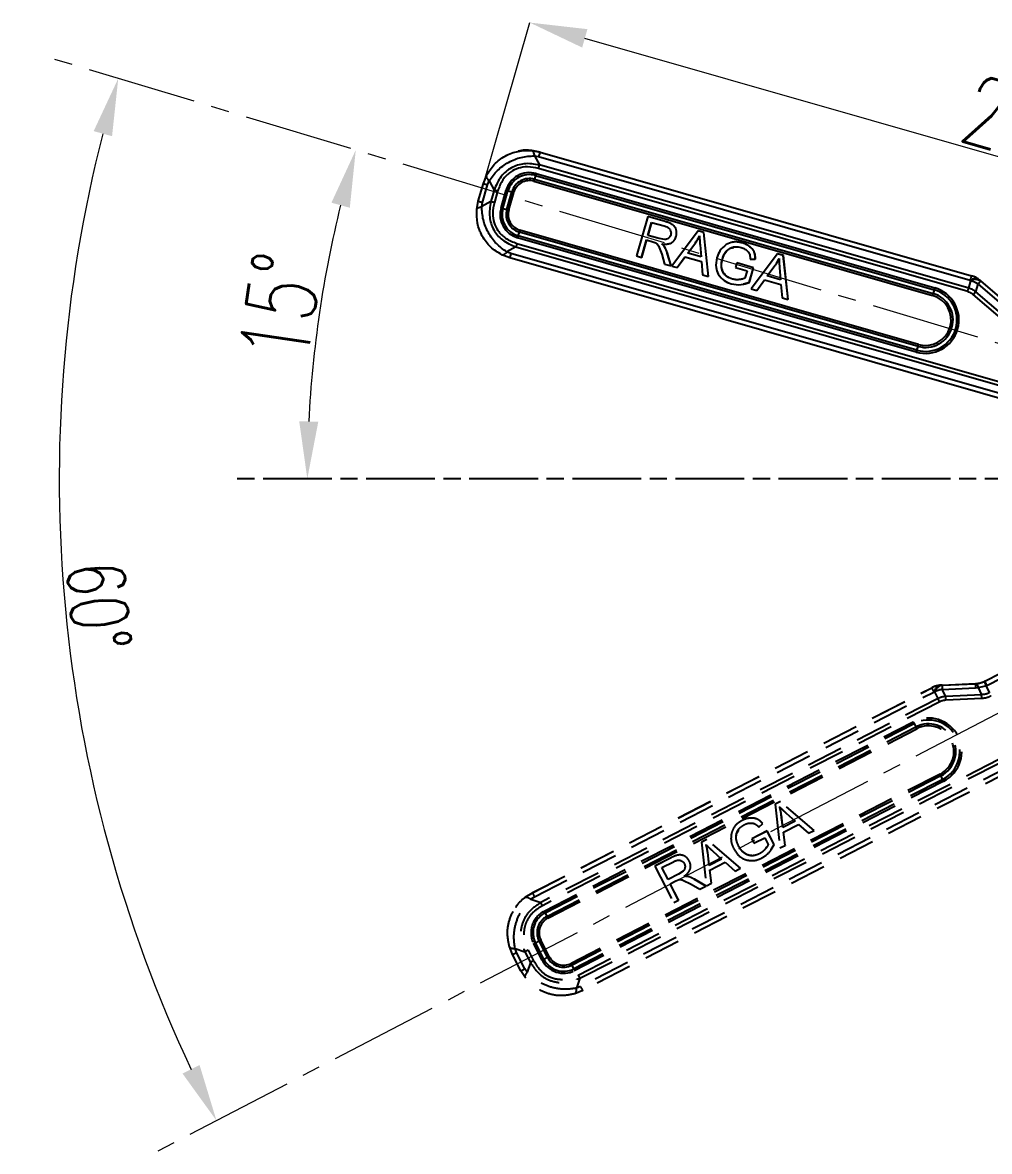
# Model space of a CAD drawing. Header units: millimetres. Extents: x 2462 to 4142, y 835 to 2023.
# Drawn here: x 3689.5 to 3858.2, y 1134.9 to 1332 of the extents above; entities that cross this region are included whole.
import ezdxf

# ---------------------------------------------------------------- set-up
doc = ezdxf.new("R2010")
doc.units = ezdxf.units.MM
for name, pattern in [('AM_ISO08W050', [18, 12, -1.5, 3, -1.5]), ('CENTER2', [28.575, 19.05, -3.175, 3.175, -3.175]), ('HIDDEN', [9.525, 6.35, -3.175])]:
    doc.linetypes.add(name, pattern=pattern)
for name, color, linetype, lineweight in [('AM_5', 3, 'Continuous', 25), ('AM_7', 4, 'AM_ISO08W050', 25), ('单点划线', 1, 'CENTER2', 13), ('标注', 3, 'Continuous', 13)]:
    doc.layers.add(name, color=color, linetype=linetype, lineweight=lineweight)
doc.styles.add('SLDTEXTSTYLE1', font='txt.shx', dxfattribs={"width": 0.7, "bigfont": 'gbcbig.shx'})
doc.dimstyles.new('SLDDIMSTYLE12$0', dxfattribs={"dimtxt": 12, "dimasz": 10, "dimexe": 0, "dimexo": 0.0625, "dimgap": 0.875, "dimtad": 1, "dimdec": 1, "dimlfac": 1.8, "dimrnd": 1e-09, "dimzin": 12, "dimdsep": 46, "dimtxsty": 'SLDTEXTSTYLE1', "dimcen": 0.09, "dimdle": 8.16, "dimclrd": 3, "dimclre": 3, "dimadec": 0, "dimazin": 3, "dimtfac": 1, "dimtdec": 1, "dimtofl": 0, "dimtmove": 0, "dimatfit": 3, "dimfxl": 0, "dimfrac": 2, "dimtolj": 1, "dimlwd": 5, "dimlwe": 5, "dimarcsym": 0})
doc.dimstyles.new('SLDDIMSTYLE12$2', dxfattribs={"dimtxt": 12, "dimasz": 10, "dimexe": 0, "dimexo": 0.0625, "dimgap": 0.875, "dimtad": 1, "dimdec": 1, "dimlfac": 1.8, "dimrnd": 1e-09, "dimzin": 12, "dimdsep": 46, "dimtxsty": 'SLDTEXTSTYLE1', "dimcen": 0.09, "dimdle": 8.16, "dimclrd": 3, "dimclre": 3, "dimadec": 0, "dimazin": 3, "dimtfac": 1, "dimtdec": 1, "dimtofl": 0, "dimtmove": 0, "dimatfit": 3, "dimfxl": 0, "dimfrac": 2, "dimtolj": 1, "dimlwd": 5, "dimlwe": 5, "dimarcsym": 0})

# ---------------------------------------------------------------- blocks, each defined once
blk = doc.blocks.new('*D42')
at = {"layer": 'Defpoints', "color": 0, "transparency": 16777216}
for p in [(3694.87, 1325.62), (3696.01, 1260.76), (3938.29, 1252.3), (3938.29, 1252.3), (3713, 1134.88)]:
    blk.add_point(p, dxfattribs=at)
at = {"layer": '标注', "color": 3, "linetype": 'Continuous', "lineweight": 5, "transparency": 16777216}
blk.add_arc((3938.29, 1252.3), 242.43, 165.602, 205.1646, dxfattribs=at)
at = {"layer": '标注', "color": 3, "transparency": 16777216}
for points in [[(3701.87, 1313.03), (3705.08, 1312.14), (3706.16, 1322.22)], [(3720.36, 1149.96), (3717.38, 1148.48), (3723.31, 1140.26)]]:
    blk.add_solid(points, dxfattribs=at)
at = {"layer": '标注', "color": 0, "transparency": 16777216, "insert": (3702.78, 1230.11), "char_height": 10, "attachment_point": 5, "rotation": 275.3833, "style": 'SLDTEXTSTYLE1'}
blk.add_mtext('\\A1;60%%D', dxfattribs=at)
blk = doc.blocks.new('*D43')
at = {"layer": 'AM_5', "color": 3, "linetype": 'Continuous', "lineweight": 5, "transparency": 16777216}
blk.add_arc((3938.18, 1252.34), 199.02, 166.1176, 177.1208, dxfattribs=at)
at = {"layer": 'AM_5', "color": 3, "transparency": 16777216}
for points in [[(3743.37, 1300.53), (3746.58, 1299.65), (3747.62, 1309.73)], [(3741.08, 1262.29), (3737.75, 1262.37), (3739.16, 1252.34)]]:
    blk.add_solid(points, dxfattribs=at)
at = {"layer": 'Defpoints', "color": 0, "transparency": 16777216}
for p in [(3694.87, 1325.62), (3742.94, 1290.9), (3717.76, 1252.34), (3938.29, 1252.3), (3941.44, 1252.34)]:
    blk.add_point(p, dxfattribs=at)
at = {"layer": 'AM_5', "color": 0, "transparency": 16777216, "insert": (3734.49, 1282.35), "char_height": 12, "attachment_point": 5, "rotation": 81.6192, "style": 'SLDTEXTSTYLE1'}
blk.add_mtext('\\A1;15%%D', dxfattribs=at)
blk = doc.blocks.new('*D33')
at = {"layer": 'AM_5', "color": 3, "linetype": 'Continuous', "lineweight": 5, "transparency": 16777216}
for p, q in [((3769.5, 1302.39), (3777.99, 1331.98)), ((3937.73, 1286.18), (3787.6, 1329.22))]:
    blk.add_line(p, q, dxfattribs=at)
at = {"layer": 'AM_5', "color": 3, "lineweight": 5, "transparency": 16777216}
blk.add_line((3938.44, 1252.38), (3947.34, 1283.42), dxfattribs=at)
at = {"layer": 'AM_5', "color": 3, "transparency": 16777216}
for points in [[(3788.06, 1330.83), (3787.14, 1327.62), (3777.99, 1331.98)], [(3938.19, 1287.78), (3937.27, 1284.58), (3947.34, 1283.42)]]:
    blk.add_solid(points, dxfattribs=at)
at = {"layer": 'Defpoints', "color": 0, "transparency": 16777216}
for p in [(3777.99, 1331.98), (3769.49, 1302.33), (3938.42, 1252.32)]:
    blk.add_point(p, dxfattribs=at)
at = {"layer": 'AM_5', "color": 0, "transparency": 16777216, "insert": (3864.56, 1314.31), "char_height": 12, "attachment_point": 5, "rotation": 344.0012, "style": 'SLDTEXTSTYLE1'}
blk.add_mtext('\\A1;225', dxfattribs=at)

msp = doc.modelspace()

# ---------------------------------------------------------------- linework, layer by layer
at = {"color": 7, "linetype": 'Continuous', "lineweight": 25}
for p, q in [((3775.923, 1309.492), (3775.894, 1309.486)), ((3778.339, 1309.63), (3779.786, 1309.356)), ((3779.806, 1309.361), (3778.362, 1309.635)), ((3778.817, 1308.719), (3779.686, 1307.116)), ((3778.817, 1308.719), (3779.542, 1308.582)), ((3779.806, 1309.361), (3779.786, 1309.356)), ((3779.786, 1309.356), (3855.088, 1287.762)), ((3779.806, 1309.361), (3855.109, 1287.766)), ((3779.542, 1308.582), (3854.844, 1286.988)), ((3854.606, 1285.632), (3779.686, 1307.116)), ((3769.891, 1303.871), (3770.423, 1305.242)), ((3778.992, 1305.281), (3778.813, 1304.617)), ((3778.992, 1305.281), (3848.584, 1285.324)), ((3779.086, 1305.613), (3848.678, 1285.656)), ((3854.427, 1285.016), (3779.507, 1306.501)), ((3769.009, 1300.795), (3769.891, 1303.871)), ((3769.754, 1300.57), (3770.636, 1303.646)), ((3770.636, 1303.646), (3770.902, 1304.331)), ((3770.902, 1304.331), (3771.771, 1302.729)), ((3778.72, 1304.285), (3848.312, 1284.328)), ((3778.813, 1304.617), (3848.405, 1284.66)), ((3771.771, 1302.729), (3771.197, 1300.729)), ((3772.383, 1302.551), (3771.809, 1300.552)), ((3772.971, 1299.636), (3773.853, 1302.712)), ((3773.306, 1299.541), (3774.188, 1302.617)), ((3773.984, 1299.353), (3774.866, 1302.429)), ((3774.188, 1302.617), (3774.866, 1302.429)), ((3774.319, 1299.258), (3775.201, 1302.334)), ((3768.734, 1299.35), (3769.009, 1300.795)), ((3771.197, 1300.729), (3769.616, 1299.847)), ((3769.616, 1299.847), (3769.754, 1300.57)), ((3773.306, 1299.541), (3773.984, 1299.353)), ((3798.574, 1298.115), (3796.6, 1291.232)), ((3798.59, 1298.118), (3798.574, 1298.115)), ((3801.619, 1297.242), (3798.574, 1298.115)), ((3801.634, 1297.245), (3798.59, 1298.118)), ((3798.615, 1294.823), (3799.267, 1297.098)), ((3798.631, 1294.826), (3799.281, 1297.094)), ((3799.267, 1297.098), (3801.44, 1296.475)), ((3801.634, 1297.245), (3801.619, 1297.242)), ((3775.969, 1294.736), (3776.172, 1295.405)), ((3845.764, 1275.448), (3776.172, 1295.405)), ((3845.862, 1275.782), (3776.269, 1295.738)), ((3802.697, 1296.844), (3802.682, 1296.84)), ((3807.377, 1295.595), (3802.762, 1289.47)), ((3807.393, 1295.599), (3807.377, 1295.595)), ((3808.357, 1295.314), (3807.377, 1295.595)), ((3808.373, 1295.318), (3807.393, 1295.599)), ((3808.373, 1295.318), (3808.357, 1295.314)), ((3809.189, 1287.627), (3808.357, 1295.314)), ((3809.205, 1287.63), (3808.373, 1295.318)), ((3775.758, 1293.427), (3866.484, 1267.41)), ((3845.464, 1274.446), (3775.872, 1294.403)), ((3845.561, 1274.78), (3775.969, 1294.736)), ((3797.51, 1290.971), (3798.387, 1294.03)), ((3797.526, 1290.974), (3798.401, 1294.026)), ((3798.387, 1294.03), (3799.448, 1293.726)), ((3798.631, 1294.826), (3798.615, 1294.823)), ((3800.576, 1294.26), (3798.615, 1294.823)), ((3800.592, 1294.264), (3798.631, 1294.826)), ((3799.448, 1293.726), (3800.023, 1293.503)), ((3800.451, 1293.015), (3801.019, 1291.519)), ((3800.592, 1294.264), (3800.576, 1294.26)), ((3801.541, 1294.098), (3800.576, 1294.26)), ((3802.197, 1293.351), (3802.213, 1293.354)), ((3805.553, 1291.731), (3806.891, 1293.531)), ((3805.569, 1291.735), (3806.907, 1293.534)), ((3806.907, 1293.534), (3806.891, 1293.531)), ((3807.712, 1293.169), (3807.889, 1291.061)), ((3813.267, 1293.61), (3813.252, 1293.606)), ((3815.143, 1293.498), (3815.127, 1293.495)), ((3774.493, 1290.9), (3773.122, 1291.434)), ((3775.585, 1292.813), (3774.004, 1291.931)), ((3774.691, 1291.664), (3774.004, 1291.931)), ((3865.954, 1265.492), (3774.691, 1291.664)), ((3775.585, 1292.813), (3866.31, 1266.796)), ((3796.6, 1291.232), (3797.51, 1290.971)), ((3801.019, 1291.519), (3801.517, 1289.822)), ((3802.015, 1291.718), (3801.999, 1291.715)), ((3802.662, 1289.493), (3801.999, 1291.715)), ((3802.678, 1289.497), (3802.015, 1291.718)), ((3803.724, 1289.194), (3805.082, 1291.064)), ((3803.739, 1289.198), (3805.093, 1291.061)), ((3805.082, 1291.064), (3807.954, 1290.241)), ((3805.569, 1291.735), (3805.553, 1291.731)), ((3807.889, 1291.061), (3805.553, 1291.731)), ((3807.889, 1291.07), (3805.569, 1291.735)), ((3812.869, 1292.516), (3812.854, 1292.513)), ((3812.869, 1292.516), (3813.59, 1292.737)), ((3821.26, 1291.614), (3816.645, 1285.489)), ((3816.838, 1292.472), (3816.822, 1292.469)), ((3821.275, 1291.618), (3821.26, 1291.614)), ((3822.24, 1291.333), (3821.26, 1291.614)), ((3822.256, 1291.337), (3821.275, 1291.618)), ((3822.256, 1291.337), (3822.24, 1291.333)), ((3823.072, 1283.646), (3822.24, 1291.333)), ((3823.088, 1283.649), (3822.256, 1291.337)), ((3865.757, 1264.728), (3774.494, 1290.9)), ((3797.526, 1290.974), (3797.51, 1290.971)), ((3801.517, 1289.822), (3802.662, 1289.493)), ((3802.678, 1289.497), (3802.662, 1289.493)), ((3802.762, 1289.47), (3803.724, 1289.194)), ((3803.739, 1289.198), (3803.724, 1289.194)), ((3807.954, 1290.241), (3808.162, 1287.921)), ((3811.622, 1290.694), (3811.606, 1290.691)), ((3814.137, 1290.006), (3813.905, 1289.199)), ((3813.905, 1289.199), (3815.923, 1288.621)), ((3814.153, 1290.009), (3814.137, 1290.006)), ((3817.046, 1289.172), (3814.137, 1290.006)), ((3817.061, 1289.175), (3814.153, 1290.009)), ((3816.315, 1286.624), (3817.046, 1289.172)), ((3816.331, 1286.628), (3817.061, 1289.175)), ((3816.466, 1290.658), (3817.358, 1290.651)), ((3817.061, 1289.175), (3817.046, 1289.172)), ((3817.374, 1290.655), (3817.358, 1290.651)), ((3819.436, 1287.75), (3820.774, 1289.55)), ((3819.452, 1287.754), (3820.79, 1289.553)), ((3820.79, 1289.553), (3820.774, 1289.55)), ((3821.594, 1289.188), (3821.772, 1287.08)), ((3808.162, 1287.921), (3809.189, 1287.627)), ((3809.205, 1287.63), (3809.189, 1287.627)), ((3811.706, 1288.46), (3811.691, 1288.457)), ((3813.367, 1287.198), (3813.351, 1287.195)), ((3814.71, 1287.118), (3814.694, 1287.115)), ((3815.131, 1287.197), (3814.71, 1287.118)), ((3815.923, 1288.621), (3815.554, 1287.335)), ((3817.606, 1285.213), (3818.965, 1287.083)), ((3817.622, 1285.216), (3818.976, 1287.08)), ((3818.965, 1287.083), (3821.836, 1286.259)), ((3819.452, 1287.754), (3819.436, 1287.75)), ((3821.772, 1287.08), (3819.436, 1287.75)), ((3821.771, 1287.088), (3819.452, 1287.754)), ((3855.088, 1287.762), (3855.109, 1287.766)), ((3815.316, 1286.304), (3815.332, 1286.307)), ((3815.321, 1286.349), (3816.331, 1286.628)), ((3816.331, 1286.628), (3816.315, 1286.624)), ((3816.645, 1285.489), (3817.606, 1285.213)), ((3817.622, 1285.216), (3817.606, 1285.213)), ((3821.836, 1286.259), (3822.045, 1283.94)), ((3848.584, 1285.324), (3848.405, 1284.66)), ((3854.606, 1285.632), (3854.978, 1286.872)), ((3854.844, 1286.988), (3854.978, 1286.872)), ((3855.844, 1284.986), (3856.241, 1286.31)), ((3856.241, 1286.31), (3860.665, 1282.536)), ((3856.581, 1286.96), (3856.602, 1286.964)), ((3856.581, 1286.96), (3856.715, 1286.844)), ((3856.725, 1286.861), (3856.589, 1286.976)), ((3856.602, 1286.964), (3856.739, 1286.849)), ((3856.715, 1286.844), (3861.139, 1283.07)), ((3856.739, 1286.849), (3861.163, 1283.075)), ((3822.045, 1283.94), (3823.072, 1283.646)), ((3823.088, 1283.649), (3823.072, 1283.646)), ((3860.183, 1280.413), (3855.412, 1284.482)), ((3860.615, 1280.916), (3855.844, 1284.986)), ((3845.561, 1274.78), (3845.764, 1275.448))]:
    msp.add_line(p, q, dxfattribs=at)
at = {"color": 7, "linetype": 'HIDDEN', "lineweight": 25}
for p, q in [((3857.405, 1216.988), (3864.376, 1220.568)), ((3857.417, 1217.006), (3864.389, 1220.586)), ((3857.757, 1216.257), (3864.728, 1219.836)), ((3849.954, 1216.294), (3849.776, 1216.284)), ((3849.781, 1216.267), (3849.794, 1216.285)), ((3849.781, 1216.267), (3849.958, 1216.275)), ((3849.794, 1216.285), (3849.972, 1216.294)), ((3849.958, 1216.275), (3855.767, 1216.55)), ((3849.972, 1216.294), (3855.78, 1216.57)), ((3855.767, 1216.55), (3855.78, 1216.57)), ((3855.78, 1216.57), (3856.005, 1216.587)), ((3856.236, 1215.87), (3857.612, 1216.184)), ((3857.418, 1217.007), (3857.345, 1216.97)), ((3857.345, 1216.97), (3857.417, 1217.006)), ((3857.405, 1216.988), (3857.417, 1217.006)), ((3857.612, 1216.184), (3857.757, 1216.257)), ((3857.612, 1216.184), (3858.223, 1214.958)), ((3778.457, 1180.047), (3848.144, 1215.83)), ((3778.469, 1180.065), (3848.156, 1215.848)), ((3778.808, 1179.316), (3848.495, 1215.098)), ((3848.144, 1215.83), (3848.156, 1215.848)), ((3848.495, 1215.098), (3848.672, 1215.106)), ((3849.25, 1213.947), (3848.672, 1215.106)), ((3849.978, 1215.561), (3855.787, 1215.836)), ((3850.595, 1214.324), (3849.978, 1215.561)), ((3856.859, 1214.621), (3850.595, 1214.324)), ((3855.787, 1215.836), (3856.236, 1215.87)), ((3856.236, 1215.87), (3856.859, 1214.621)), ((3849.25, 1213.947), (3779.917, 1178.346)), ((3849.541, 1213.375), (3780.207, 1177.774)), ((3856.888, 1213.958), (3850.624, 1213.661)), ((3780.508, 1176.839), (3844.91, 1209.909)), ((3780.667, 1176.533), (3845.07, 1209.602)), ((3780.99, 1175.926), (3845.393, 1208.996)), ((3781.15, 1175.62), (3845.553, 1208.689)), ((3786.42, 1165.676), (3870.38, 1208.788)), ((3786.714, 1165.11), (3870.674, 1208.222)), ((3845.07, 1209.602), (3845.393, 1208.996)), ((3871.306, 1207.027), (3786.848, 1163.659)), ((3871.685, 1206.335), (3787.227, 1162.968)), ((3849.614, 1200.781), (3785.211, 1167.711)), ((3849.771, 1200.471), (3785.368, 1167.401)), ((3850.081, 1199.845), (3849.771, 1200.471)), ((3850.081, 1199.845), (3785.678, 1166.775)), ((3850.238, 1199.535), (3785.835, 1166.465)), ((3821.747, 1195.957), (3820.84, 1195.491)), ((3820.849, 1195.504), (3820.84, 1195.491)), ((3820.84, 1195.491), (3821.666, 1187.866)), ((3821.757, 1195.97), (3820.849, 1195.504)), ((3821.757, 1195.97), (3821.747, 1195.957)), ((3827.615, 1190.92), (3821.747, 1195.957)), ((3827.624, 1190.934), (3821.757, 1195.97)), ((3815.09, 1192.679), (3815.081, 1192.665)), ((3817.029, 1193.09), (3817.019, 1193.077)), ((3821.908, 1193.666), (3821.899, 1193.653)), ((3822.154, 1191.425), (3821.899, 1193.653)), ((3822.163, 1191.438), (3821.908, 1193.666)), ((3824.316, 1192.535), (3822.154, 1191.425)), ((3824.31, 1192.541), (3822.163, 1191.438)), ((3822.745, 1193.95), (3824.316, 1192.535)), ((3813.647, 1191.477), (3813.637, 1191.463)), ((3814.105, 1190.407), (3814.479, 1191.061)), ((3819.438, 1190.826), (3816.747, 1189.444)), ((3819.448, 1190.839), (3816.756, 1189.457)), ((3817.999, 1191.514), (3818.654, 1192.119)), ((3818.663, 1192.132), (3818.654, 1192.119)), ((3819.448, 1190.839), (3819.438, 1190.826)), ((3820.649, 1188.468), (3819.438, 1190.826)), ((3820.658, 1188.482), (3819.448, 1190.839)), ((3822.163, 1191.438), (3822.154, 1191.425)), ((3822.268, 1190.616), (3824.925, 1191.981)), ((3822.557, 1188.323), (3822.268, 1190.616)), ((3822.566, 1188.336), (3822.278, 1190.622)), ((3824.925, 1191.981), (3826.664, 1190.432)), ((3826.664, 1190.432), (3827.615, 1190.92)), ((3827.624, 1190.934), (3827.615, 1190.92)), ((3808.9, 1189.36), (3807.992, 1188.894)), ((3808.002, 1188.907), (3807.992, 1188.894)), ((3807.992, 1188.894), (3808.819, 1181.269)), ((3808.909, 1189.373), (3808.002, 1188.907)), ((3808.909, 1189.373), (3808.9, 1189.36)), ((3814.767, 1184.323), (3808.9, 1189.36)), ((3814.776, 1184.337), (3808.909, 1189.373)), ((3814.105, 1190.407), (3814.095, 1190.394)), ((3816.756, 1189.457), (3816.747, 1189.444)), ((3816.747, 1189.444), (3817.13, 1188.697)), ((3817.13, 1188.697), (3818.997, 1189.656)), ((3818.997, 1189.656), (3819.608, 1188.466)), ((3803.726, 1186.602), (3803.717, 1186.589)), ((3809.06, 1187.069), (3809.051, 1187.056)), ((3809.307, 1184.828), (3809.051, 1187.056)), ((3809.316, 1184.841), (3809.06, 1187.069)), ((3809.897, 1187.353), (3811.469, 1185.938)), ((3814.442, 1188.225), (3814.433, 1188.212)), ((3816.032, 1186.654), (3816.023, 1186.64)), ((3818.107, 1186.87), (3818.097, 1186.856)), ((3819.141, 1187.73), (3819.131, 1187.716)), ((3819.394, 1188.076), (3819.141, 1187.73)), ((3820.113, 1187.587), (3820.658, 1188.482)), ((3820.14, 1187.551), (3820.149, 1187.565)), ((3820.658, 1188.482), (3820.649, 1188.468)), ((3821.666, 1187.866), (3822.557, 1188.323)), ((3822.566, 1188.336), (3822.557, 1188.323)), ((3802.667, 1186.154), (3799.849, 1184.707)), ((3799.858, 1184.72), (3799.849, 1184.707)), ((3799.849, 1184.707), (3803.12, 1178.337)), ((3802.676, 1186.167), (3799.858, 1184.72)), ((3801.05, 1184.44), (3803.061, 1185.473)), ((3802.676, 1186.167), (3802.667, 1186.154)), ((3811.469, 1185.938), (3809.307, 1184.828)), ((3809.316, 1184.841), (3809.307, 1184.828)), ((3811.463, 1185.944), (3809.316, 1184.841)), ((3809.42, 1184.019), (3812.077, 1185.384)), ((3812.077, 1185.384), (3813.816, 1183.835)), ((3802.132, 1182.334), (3801.05, 1184.44)), ((3802.141, 1182.348), (3801.063, 1184.447)), ((3803.947, 1183.266), (3802.132, 1182.334)), ((3803.956, 1183.28), (3802.141, 1182.348)), ((3804.761, 1183.808), (3803.947, 1183.266)), ((3803.956, 1183.28), (3803.947, 1183.266)), ((3805.751, 1183.712), (3805.76, 1183.726)), ((3809.709, 1181.726), (3809.42, 1184.019)), ((3809.718, 1181.739), (3809.43, 1184.025)), ((3813.816, 1183.835), (3814.767, 1184.323)), ((3814.776, 1184.337), (3814.767, 1184.323)), ((3802.141, 1182.348), (3802.132, 1182.334)), ((3802.509, 1181.601), (3803.49, 1182.105)), ((3803.962, 1178.77), (3802.509, 1181.601)), ((3803.972, 1178.783), (3802.521, 1181.607)), ((3803.49, 1182.105), (3804.062, 1182.335)), ((3804.708, 1182.273), (3806.146, 1181.57)), ((3806.146, 1181.57), (3807.67, 1180.674)), ((3806.736, 1182.397), (3806.726, 1182.384)), ((3808.73, 1181.218), (3806.726, 1182.384)), ((3808.739, 1181.231), (3806.736, 1182.397)), ((3807.67, 1180.674), (3808.73, 1181.218)), ((3808.739, 1181.231), (3808.73, 1181.218)), ((3808.819, 1181.269), (3809.709, 1181.726)), ((3809.718, 1181.739), (3809.709, 1181.726)), ((3777.214, 1179.257), (3778.457, 1180.047)), ((3778.469, 1180.065), (3777.228, 1179.276)), ((3778.187, 1178.92), (3778.808, 1179.316)), ((3778.187, 1178.92), (3779.917, 1178.346)), ((3778.469, 1180.065), (3778.457, 1180.047)), ((3803.12, 1178.337), (3803.962, 1178.77)), ((3803.972, 1178.783), (3803.962, 1178.77)), ((3775.546, 1177.503), (3775.529, 1177.479)), ((3780.667, 1176.533), (3780.99, 1175.926)), ((3780.139, 1168.296), (3778.677, 1171.143)), ((3778.986, 1171.303), (3779.609, 1171.629)), ((3780.448, 1168.456), (3778.986, 1171.303)), ((3781.071, 1168.783), (3779.609, 1171.629)), ((3781.38, 1168.943), (3779.919, 1171.789)), ((3774.994, 1169.276), (3774.445, 1170.64)), ((3776.456, 1166.43), (3774.994, 1169.276)), ((3775.417, 1170.303), (3777.147, 1169.73)), ((3775.692, 1169.622), (3775.417, 1170.303)), ((3777.154, 1166.775), (3775.692, 1169.622)), ((3777.147, 1169.73), (3778.097, 1167.879)), ((3777.715, 1170.019), (3778.665, 1168.169)), ((3780.448, 1168.456), (3781.071, 1168.783)), ((3778.097, 1167.879), (3777.548, 1166.154)), ((3785.678, 1166.775), (3785.368, 1167.401)), ((3777.245, 1165.188), (3776.456, 1166.43)), ((3777.548, 1166.154), (3777.154, 1166.775)), ((3786.714, 1165.11), (3786.165, 1163.384)), ((3787.227, 1162.968), (3785.862, 1162.418)), ((3786.848, 1163.659), (3786.165, 1163.384))]:
    msp.add_line(p, q, dxfattribs=at)
at = {"color": 7, "linetype": 'Continuous', "lineweight": 25}
for centre, radius, start, end in [((3777.92, 1301.546), 4.231, 73.99917, 164.00247), ((3777.922, 1301.547), 3.884, 73.99917, 164.00247), ((3804.023, 1298.424), 25.953, 163.9172, 164.67984), ((3777.934, 1301.549), 3.191, 73.99917, 164.00247), ((3777.936, 1301.55), 2.845, 73.99917, 164.00247), ((3753.781, 1311.475), 25.954, 343.91719, 344.67981), ((3787.601, 1350.52), 49.745, 253.95603, 254.35706), ((3761.452, 1254.523), 49.748, 73.95602, 74.35704), ((3777.038, 1298.47), 4.231, 164.00083, 253.99752), ((3786.719, 1347.444), 49.745, 253.95603, 254.35706), ((3777.04, 1298.471), 3.885, 164.00075, 253.99756), ((3777.052, 1298.473), 3.192, 164.00075, 253.99757), ((3760.57, 1251.447), 49.748, 73.95602, 74.35704), ((3777.054, 1298.474), 2.845, 164.00056, 253.99766), ((3750.87, 1302.982), 26.412, 343.32882, 344.08236), ((3801.271, 1287.159), 26.412, 163.32881, 164.08236), ((3865.991, 1283.895), 11.569, 160.47239, 164.49357), ((3855.689, 1285.494), 1.716, 58.66161, 119.51448), ((3855.823, 1285.379), 1.716, 58.66153, 119.51425), ((3853.985, 1283.917), 4, 49.53467, 73.99864), ((3854.006, 1283.921), 4, 49.53467, 73.99864), ((3847.071, 1280.051), 5.831, 254.00246, 74), ((3847.073, 1280.052), 5.484, 254.00238, 74.00008), ((3873.616, 1278.466), 25.954, 163.91719, 164.67983), ((3853.623, 1282.128), 4.933, 57.94933, 74.06129), ((3867.118, 1277.138), 14.228, 136.98242, 139.86093), ((3847.085, 1280.054), 4.792, 254.00253, 73.99993), ((3847.087, 1280.055), 4.445, 254.00255, 73.99991), ((3823.374, 1291.518), 25.954, 343.91719, 344.67983), ((3820.461, 1283.026), 26.413, 343.32883, 344.08237), ((3870.862, 1267.203), 26.411, 163.32879, 164.08235)]:
    msp.add_arc(centre, radius, start, end, dxfattribs=at)
at = {"color": 7, "linetype": 'HIDDEN', "lineweight": 25}
for centre, radius, start, end in [((3849.971, 1212.272), 4, 92.71551, 117.17948), ((3849.983, 1212.29), 4, 92.71551, 117.17948), ((3850.133, 1214.588), 1.716, 101.84245, 162.69532), ((3850.311, 1214.596), 1.716, 101.84237, 162.69509), ((3864.186, 1216.316), 14.228, 180.16327, 183.04177), ((3869.994, 1216.591), 14.227, 180.16315, 183.04177), ((3868.002, 1221.63), 11.569, 203.65317, 207.67445), ((3858.741, 1220.472), 11.569, 203.65323, 207.67441), ((3850.931, 1210.72), 4.933, 101.13017, 117.24213), ((3847.574, 1204.722), 5.831, 297.1833, 117.18084), ((3847.575, 1204.723), 5.484, 297.18322, 117.18092), ((3868.015, 1221.731), 25.954, 207.09803, 207.86067), ((3847.582, 1204.733), 4.792, 297.18337, 117.18077), ((3822.448, 1196.867), 25.954, 27.09803, 27.86067), ((3847.583, 1204.735), 4.445, 297.18339, 117.18075), ((3826.135, 1188.682), 26.413, 26.50967, 27.26321), ((3873.715, 1211.633), 26.411, 206.50963, 207.26319), ((3782.44, 1173.076), 4.231, 117.18001, 207.18331), ((3803.611, 1188.661), 25.953, 207.09805, 207.86068), ((3782.441, 1173.077), 3.884, 117.18001, 207.18331), ((3782.448, 1173.087), 3.191, 117.18001, 207.18331), ((3782.449, 1173.089), 2.845, 117.18001, 207.18331), ((3758.045, 1163.797), 25.954, 27.09803, 27.86065), ((3755.987, 1215.412), 49.745, 297.13687, 297.5379), ((3802.61, 1127.517), 49.748, 117.13686, 117.53788), ((3804.071, 1124.671), 49.748, 117.13686, 117.53788), ((3783.91, 1170.241), 3.192, 207.18159, 297.17841), ((3783.911, 1170.242), 2.845, 207.1814, 297.1785), ((3757.449, 1212.565), 49.745, 297.13687, 297.5379), ((3783.902, 1170.229), 4.231, 207.18167, 297.17837), ((3783.903, 1170.231), 3.885, 207.18159, 297.1784), ((3761.733, 1155.612), 26.412, 26.50966, 27.2632), ((3809.313, 1178.564), 26.412, 206.50966, 207.26321)]:
    msp.add_arc(centre, radius, start, end, dxfattribs=at)
at = {"color": 7, "linetype": 'Continuous', "lineweight": 25}
for points, knots in [([(3770.423, 1305.242), (3770.844, 1305.929), (3771.682, 1307.298), (3773.646, 1308.756), (3775.925, 1309.65), (3777.532, 1309.636), (3778.339, 1309.63)], [0, 0, 0, 0, 0.2509207, 0.5000162, 0.7490448, 1, 1, 1, 1]), ([(3770.902, 1304.331), (3771.351, 1304.963), (3772.246, 1306.223), (3774.233, 1307.636), (3776.489, 1308.575), (3778.039, 1308.671), (3778.817, 1308.719)], [0, 0, 0, 0, 0.2509209, 0.5000162, 0.7490448, 1, 1, 1, 1]), ([(3778.362, 1309.635), (3777.542, 1309.706), (3776.705, 1309.779), (3775.939, 1309.491), (3775.924, 1309.486)], [0, 0, 0, 0, 0.9811751, 1, 1, 1, 1]), ([(3778.339, 1309.63), (3778.437, 1309.58), (3778.632, 1309.481), (3778.756, 1308.973), (3778.817, 1308.719)], [0, 0, 0, 0, 0.5000005, 1, 1, 1, 1]), ([(3779.686, 1307.116), (3778.782, 1307.263), (3777.106, 1307.534), (3774.707, 1306.743), (3772.776, 1305.126), (3772.122, 1303.567), (3771.771, 1302.729)], [0, 0, 0, 0, 0.2702915, 0.5008839, 0.7316205, 1, 1, 1, 1]), ([(3779.507, 1306.501), (3778.881, 1306.634), (3777.717, 1306.882), (3776.01, 1306.627), (3774.481, 1305.887), (3773.124, 1304.526), (3772.642, 1303.243), (3772.383, 1302.551)], [0, 0, 0, 0, 0.2085412, 0.3881399, 0.5544367, 0.759769, 1, 1, 1, 1]), ([(3770.423, 1305.242), (3770.406, 1305.129), (3770.371, 1304.903), (3770.724, 1304.522), (3770.902, 1304.331)], [0, 0, 0, 0, 0.49686735, 1, 1, 1, 1]), ([(3773.122, 1291.434), (3772.434, 1291.855), (3771.063, 1292.694), (3769.604, 1294.659), (3768.711, 1296.937), (3768.726, 1298.544), (3768.734, 1299.35)], [0, 0, 0, 0, 0.2509467, 0.4999848, 0.7490685, 1, 1, 1, 1]), ([(3768.734, 1299.35), (3768.778, 1299.451), (3768.867, 1299.653), (3769.366, 1299.782), (3769.616, 1299.847)], [0, 0, 0, 0, 0.50000085, 1, 1, 1, 1]), ([(3774.004, 1291.931), (3773.369, 1292.382), (3772.104, 1293.28), (3770.688, 1295.269), (3769.752, 1297.523), (3769.661, 1299.07), (3769.616, 1299.847)], [0, 0, 0, 0, 0.2509467, 0.4999847, 0.7490684, 1, 1, 1, 1]), ([(3771.197, 1300.729), (3771.051, 1299.824), (3770.779, 1298.148), (3771.571, 1295.748), (3773.189, 1293.818), (3774.747, 1293.164), (3775.585, 1292.813)], [0, 0, 0, 0, 0.2705363, 0.5011773, 0.7319034, 1, 1, 1, 1]), ([(3771.809, 1300.552), (3771.676, 1299.926), (3771.428, 1298.761), (3771.683, 1297.053), (3772.424, 1295.524), (3773.785, 1294.168), (3775.067, 1293.687), (3775.758, 1293.427)], [0, 0, 0, 0, 0.20872371, 0.38836947, 0.55468562, 0.75997191, 1, 1, 1, 1]), ([(3802.682, 1296.84), (3802.513, 1296.919), (3802.169, 1297.079), (3801.805, 1297.187), (3801.619, 1297.242)], [0, 0, 0, 0, 0.4889255, 1, 1, 1, 1]), ([(3802.697, 1296.844), (3802.529, 1296.922), (3802.185, 1297.083), (3801.821, 1297.19), (3801.634, 1297.245)], [0, 0, 0, 0, 0.4889255, 1, 1, 1, 1]), ([(3801.44, 1296.475), (3801.659, 1296.401), (3801.978, 1296.293), (3802.33, 1296.04), (3802.439, 1295.879), (3802.491, 1295.803)], [0, 0, 0, 0, 0.5431864, 0.7867589, 1, 1, 1, 1]), ([(3802.599, 1294.924), (3802.557, 1294.809), (3802.471, 1294.578), (3802.288, 1294.415), (3802.196, 1294.334)], [0, 0, 0, 0, 0.5017512, 1, 1, 1, 1]), ([(3802.491, 1295.803), (3802.552, 1295.66), (3802.643, 1295.449), (3802.649, 1295.142), (3802.616, 1294.998), (3802.599, 1294.924)], [0, 0, 0, 0, 0.508701, 0.7517829, 1, 1, 1, 1]), ([(3803.28, 1296.327), (3803.183, 1296.44), (3803.009, 1296.641), (3802.782, 1296.779), (3802.682, 1296.84)], [0, 0, 0, 0, 0.5575462, 1, 1, 1, 1]), ([(3803.595, 1295.563), (3803.561, 1295.721), (3803.502, 1295.995), (3803.346, 1296.228), (3803.28, 1296.327)], [0, 0, 0, 0, 0.5738958, 1, 1, 1, 1]), ([(3803.539, 1294.66), (3803.576, 1294.829), (3803.643, 1295.128), (3803.609, 1295.431), (3803.595, 1295.563)], [0, 0, 0, 0, 0.5655054, 1, 1, 1, 1]), ([(3800.023, 1293.503), (3800.094, 1293.446), (3800.266, 1293.31), (3800.383, 1293.124), (3800.451, 1293.015)], [0, 0, 0, 0, 0.4142729, 1, 1, 1, 1]), ([(3801.062, 1293.334), (3801.294, 1293.312), (3801.726, 1293.27), (3802.337, 1293.359), (3802.872, 1293.598), (3803.314, 1294.041), (3803.462, 1294.446), (3803.539, 1294.66)], [0, 0, 0, 0, 0.2248507, 0.4169148, 0.5876668, 0.7832367, 1, 1, 1, 1]), ([(3801.999, 1291.715), (3801.875, 1292.1), (3801.677, 1292.713), (3801.229, 1293.166), (3801.062, 1293.334)], [0, 0, 0, 0, 0.628575, 1, 1, 1, 1]), ([(3802.015, 1291.718), (3801.891, 1292.103), (3801.693, 1292.716), (3801.244, 1293.169), (3801.078, 1293.338)], [0, 0, 0, 0, 0.628575, 1, 1, 1, 1]), ([(3802.196, 1294.334), (3802.096, 1294.269), (3801.896, 1294.139), (3801.659, 1294.112), (3801.541, 1294.098)], [0, 0, 0, 0, 0.50112496, 1, 1, 1, 1]), ([(3806.891, 1293.531), (3807.038, 1293.742), (3807.309, 1294.13), (3807.529, 1294.549), (3807.629, 1294.741)], [0, 0, 0, 0, 0.5419592, 1, 1, 1, 1]), ([(3806.907, 1293.534), (3807.054, 1293.745), (3807.324, 1294.133), (3807.544, 1294.553), (3807.645, 1294.745)], [0, 0, 0, 0, 0.5419592, 1, 1, 1, 1]), ([(3807.629, 1294.741), (3807.636, 1294.485), (3807.649, 1293.96), (3807.69, 1293.436), (3807.712, 1293.169)], [0, 0, 0, 0, 0.4886907, 1, 1, 1, 1]), ([(3812.295, 1293.215), (3811.886, 1292.88), (3811.125, 1292.256), (3810.805, 1291.33), (3810.657, 1290.902)], [0, 0, 0, 0, 0.5381648, 1, 1, 1, 1]), ([(3815.127, 1293.495), (3814.834, 1293.563), (3814.277, 1293.694), (3813.282, 1293.684), (3812.664, 1293.391), (3812.295, 1293.215)], [0, 0, 0, 0, 0.308178, 0.5862676, 1, 1, 1, 1]), ([(3815.143, 1293.498), (3814.851, 1293.562), (3814.297, 1293.682), (3813.64, 1293.727), (3813.333, 1293.603), (3813.278, 1293.58)], [0, 0, 0, 0, 0.4764978, 0.9064737, 1, 1, 1, 1]), ([(3816.822, 1292.469), (3816.56, 1292.717), (3816.069, 1293.182), (3815.427, 1293.395), (3815.127, 1293.495)], [0, 0, 0, 0, 0.5318982, 1, 1, 1, 1]), ([(3816.838, 1292.472), (3816.576, 1292.72), (3816.085, 1293.186), (3815.443, 1293.399), (3815.143, 1293.498)], [0, 0, 0, 0, 0.53189815, 1, 1, 1, 1]), ([(3773.122, 1291.434), (3773.229, 1291.42), (3773.444, 1291.391), (3773.817, 1291.75), (3774.004, 1291.931)], [0, 0, 0, 0, 0.4968674, 1, 1, 1, 1]), ([(3811.606, 1290.691), (3811.744, 1291.072), (3811.942, 1291.623), (3812.426, 1292.211), (3812.713, 1292.414), (3812.854, 1292.513)], [0, 0, 0, 0, 0.5344662, 0.7714045, 1, 1, 1, 1]), ([(3811.622, 1290.694), (3811.772, 1291.125), (3812.025, 1291.853), (3812.625, 1292.324), (3812.869, 1292.516)], [0, 0, 0, 0, 0.5921782, 1, 1, 1, 1]), ([(3812.854, 1292.513), (3813.004, 1292.592), (3813.305, 1292.751), (3814.011, 1292.899), (3814.547, 1292.791), (3814.914, 1292.718)], [0, 0, 0, 0, 0.2394886, 0.4785859, 1, 1, 1, 1]), ([(3814.914, 1292.718), (3815.138, 1292.64), (3815.573, 1292.487), (3815.904, 1292.166), (3816.065, 1292.009)], [0, 0, 0, 0, 0.512975, 1, 1, 1, 1]), ([(3816.065, 1292.009), (3816.132, 1291.921), (3816.269, 1291.741), (3816.451, 1291.289), (3816.46, 1290.916), (3816.466, 1290.658)], [0, 0, 0, 0, 0.23103556, 0.46846759, 1, 1, 1, 1]), ([(3817.358, 1290.651), (3817.354, 1291.037), (3817.347, 1291.699), (3816.977, 1292.242), (3816.822, 1292.469)], [0, 0, 0, 0, 0.5814657, 1, 1, 1, 1]), ([(3817.374, 1290.655), (3817.37, 1291.04), (3817.363, 1291.703), (3816.993, 1292.245), (3816.838, 1292.472)], [0, 0, 0, 0, 0.5814657, 1, 1, 1, 1]), ([(3810.657, 1290.902), (3810.539, 1290.336), (3810.336, 1289.358), (3810.721, 1288.447), (3810.882, 1288.064)], [0, 0, 0, 0, 0.5794862, 1, 1, 1, 1]), ([(3811.691, 1288.457), (3811.624, 1288.616), (3811.488, 1288.942), (3811.392, 1289.708), (3811.518, 1290.288), (3811.606, 1290.691)], [0, 0, 0, 0, 0.2264152, 0.4626215, 1, 1, 1, 1]), ([(3811.706, 1288.46), (3811.584, 1288.845), (3811.349, 1289.583), (3811.534, 1290.334), (3811.622, 1290.694)], [0, 0, 0, 0, 0.520635, 1, 1, 1, 1]), ([(3820.774, 1289.55), (3820.921, 1289.76), (3821.191, 1290.149), (3821.411, 1290.568), (3821.512, 1290.76)], [0, 0, 0, 0, 0.54195929, 1, 1, 1, 1]), ([(3820.79, 1289.553), (3820.937, 1289.764), (3821.207, 1290.152), (3821.427, 1290.571), (3821.528, 1290.763)], [0, 0, 0, 0, 0.5419593, 1, 1, 1, 1]), ([(3821.512, 1290.76), (3821.519, 1290.503), (3821.532, 1289.979), (3821.573, 1289.455), (3821.594, 1289.188)], [0, 0, 0, 0, 0.4886908, 1, 1, 1, 1]), ([(3810.882, 1288.064), (3811.2, 1287.637), (3811.792, 1286.843), (3812.723, 1286.518), (3813.154, 1286.368)], [0, 0, 0, 0, 0.53725916, 1, 1, 1, 1]), ([(3813.351, 1287.195), (3812.994, 1287.328), (3812.477, 1287.521), (3811.947, 1288.019), (3811.776, 1288.311), (3811.691, 1288.457)], [0, 0, 0, 0, 0.5264104, 0.7642346, 1, 1, 1, 1]), ([(3813.367, 1287.198), (3812.963, 1287.346), (3812.272, 1287.599), (3811.873, 1288.207), (3811.706, 1288.46)], [0, 0, 0, 0, 0.5837878, 1, 1, 1, 1]), ([(3814.694, 1287.115), (3814.467, 1287.091), (3814.015, 1287.043), (3813.572, 1287.145), (3813.351, 1287.195)], [0, 0, 0, 0, 0.5020846, 1, 1, 1, 1]), ([(3814.71, 1287.118), (3814.455, 1287.093), (3814.002, 1287.049), (3813.561, 1287.153), (3813.367, 1287.198)], [0, 0, 0, 0, 0.5618251, 1, 1, 1, 1]), ([(3815.554, 1287.335), (3815.455, 1287.295), (3815.179, 1287.184), (3814.883, 1287.142), (3814.694, 1287.115)], [0, 0, 0, 0, 0.3598376, 1, 1, 1, 1]), ([(3813.154, 1286.368), (3813.74, 1286.268), (3814.819, 1286.085), (3815.846, 1286.455), (3816.315, 1286.624)], [0, 0, 0, 0, 0.5424178, 1, 1, 1, 1]), ([(3855.844, 1284.986), (3855.652, 1285.126), (3855.272, 1285.403), (3854.827, 1285.556), (3854.606, 1285.632)], [0, 0, 0, 0, 0.50495342, 1, 1, 1, 1]), ([(3855.412, 1284.482), (3855.241, 1284.612), (3854.939, 1284.841), (3854.581, 1284.963), (3854.427, 1285.016)], [0, 0, 0, 0, 0.56777287, 1, 1, 1, 1])]:
    msp.add_open_spline(points, degree=3, knots=knots, dxfattribs=at)
for points in [[(3779.786, 1309.356), (3779.772, 1309.32), (3779.743, 1309.249), (3779.609, 1308.804), (3779.542, 1308.582)], [(3779.507, 1306.501), (3779.524, 1306.56), (3779.558, 1306.679), (3779.607, 1306.847), (3779.651, 1307), (3779.675, 1307.077), (3779.686, 1307.116)], [(3769.891, 1303.871), (3769.921, 1303.86), (3769.981, 1303.839), (3770.418, 1303.71), (3770.636, 1303.646)], [(3772.383, 1302.551), (3772.323, 1302.568), (3772.204, 1302.603), (3772.037, 1302.651), (3771.886, 1302.695), (3771.809, 1302.717), (3771.771, 1302.729)], [(3769.009, 1300.795), (3769.039, 1300.784), (3769.099, 1300.763), (3769.536, 1300.634), (3769.754, 1300.57)], [(3771.809, 1300.552), (3771.75, 1300.569), (3771.631, 1300.603), (3771.464, 1300.652), (3771.312, 1300.695), (3771.236, 1300.718), (3771.197, 1300.729)], [(3775.758, 1293.427), (3775.741, 1293.368), (3775.707, 1293.249), (3775.66, 1293.081), (3775.617, 1292.929), (3775.596, 1292.852), (3775.585, 1292.813)], [(3774.691, 1291.664), (3774.631, 1291.443), (3774.511, 1291.001), (3774.5, 1290.934), (3774.494, 1290.9)], [(3854.427, 1285.016), (3854.444, 1285.075), (3854.478, 1285.194), (3854.527, 1285.363), (3854.571, 1285.515), (3854.595, 1285.593), (3854.606, 1285.632)], [(3855.412, 1284.482), (3855.454, 1284.532), (3855.539, 1284.63), (3855.658, 1284.769), (3855.764, 1284.893), (3855.818, 1284.955), (3855.844, 1284.986)]]:
    msp.add_open_spline(points, degree=3, dxfattribs=at)
at = {"color": 7, "linetype": 'HIDDEN', "lineweight": 25}
for points, knots in [([(3855.767, 1216.55), (3855.809, 1216.553), (3855.884, 1216.557), (3855.959, 1216.564), (3855.992, 1216.568)], [0, 0, 0, 0, 0.5576718, 1, 1, 1, 1]), ([(3855.991, 1216.568), (3856.025, 1216.537), (3856.093, 1216.474), (3856.188, 1216.071), (3856.236, 1215.87)], [0, 0, 0, 0, 0.5008043, 1, 1, 1, 1]), ([(3855.992, 1216.568), (3856.226, 1216.603), (3856.688, 1216.672), (3857.12, 1216.86), (3857.333, 1216.952)], [0, 0, 0, 0, 0.5083155, 1, 1, 1, 1]), ([(3856.005, 1216.587), (3856.239, 1216.621), (3856.7, 1216.69), (3857.132, 1216.878), (3857.345, 1216.97)], [0, 0, 0, 0, 0.50800634, 1, 1, 1, 1]), ([(3857.333, 1216.952), (3857.346, 1216.959), (3857.37, 1216.971), (3857.394, 1216.983), (3857.405, 1216.988)], [0, 0, 0, 0, 0.5601455, 1, 1, 1, 1]), ([(3857.333, 1216.952), (3857.335, 1216.911), (3857.341, 1216.829), (3857.522, 1216.399), (3857.612, 1216.184)], [0, 0, 0, 0, 0.5, 1, 1, 1, 1]), ([(3850.595, 1214.324), (3850.359, 1214.294), (3849.892, 1214.236), (3849.463, 1214.043), (3849.25, 1213.947)], [0, 0, 0, 0, 0.50495342, 1, 1, 1, 1]), ([(3858.223, 1214.958), (3858.009, 1214.864), (3857.574, 1214.673), (3857.1, 1214.638), (3856.859, 1214.621)], [0, 0, 0, 0, 0.4914989, 1, 1, 1, 1]), ([(3858.514, 1214.386), (3858.26, 1214.273), (3857.741, 1214.042), (3857.176, 1213.986), (3856.888, 1213.958)], [0, 0, 0, 0, 0.4902935, 1, 1, 1, 1]), ([(3850.624, 1213.661), (3850.411, 1213.638), (3850.034, 1213.599), (3849.689, 1213.443), (3849.541, 1213.375)], [0, 0, 0, 0, 0.56777287, 1, 1, 1, 1]), ([(3821.609, 1195.041), (3821.789, 1194.858), (3822.158, 1194.484), (3822.546, 1194.131), (3822.745, 1193.95)], [0, 0, 0, 0, 0.4886908, 1, 1, 1, 1]), ([(3821.899, 1193.653), (3821.862, 1193.907), (3821.793, 1194.375), (3821.667, 1194.832), (3821.609, 1195.041)], [0, 0, 0, 0, 0.54195929, 1, 1, 1, 1]), ([(3821.908, 1193.666), (3821.871, 1193.92), (3821.802, 1194.389), (3821.676, 1194.845), (3821.618, 1195.054)], [0, 0, 0, 0, 0.5419593, 1, 1, 1, 1]), ([(3815.081, 1192.665), (3814.821, 1192.515), (3814.325, 1192.229), (3813.606, 1191.54), (3813.357, 1190.904), (3813.207, 1190.523)], [0, 0, 0, 0, 0.308178, 0.5862676, 1, 1, 1, 1]), ([(3815.09, 1192.679), (3814.835, 1192.526), (3814.348, 1192.234), (3813.838, 1191.817), (3813.7, 1191.517), (3813.675, 1191.463)], [0, 0, 0, 0, 0.4764978, 0.9064737, 1, 1, 1, 1]), ([(3817.019, 1193.077), (3816.659, 1193.079), (3815.982, 1193.082), (3815.368, 1192.798), (3815.081, 1192.665)], [0, 0, 0, 0, 0.5318982, 1, 1, 1, 1]), ([(3817.029, 1193.09), (3816.668, 1193.092), (3815.991, 1193.095), (3815.378, 1192.812), (3815.09, 1192.679)], [0, 0, 0, 0, 0.53189815, 1, 1, 1, 1]), ([(3818.654, 1192.119), (3818.387, 1192.397), (3817.929, 1192.876), (3817.288, 1193.018), (3817.019, 1193.077)], [0, 0, 0, 0, 0.5814657, 1, 1, 1, 1]), ([(3818.663, 1192.132), (3818.397, 1192.41), (3817.938, 1192.889), (3817.297, 1193.031), (3817.029, 1193.09)], [0, 0, 0, 0, 0.5814657, 1, 1, 1, 1]), ([(3813.207, 1190.523), (3813.139, 1189.999), (3813.011, 1189.024), (3813.411, 1188.129), (3813.595, 1187.716)], [0, 0, 0, 0, 0.5381648, 1, 1, 1, 1]), ([(3814.095, 1190.394), (3814.151, 1190.555), (3814.262, 1190.876), (3814.676, 1191.467), (3815.14, 1191.756), (3815.458, 1191.953)], [0, 0, 0, 0, 0.2394886, 0.4785859, 1, 1, 1, 1]), ([(3815.458, 1191.953), (3815.674, 1192.049), (3816.096, 1192.236), (3816.557, 1192.228), (3816.782, 1192.224)], [0, 0, 0, 0, 0.512975, 1, 1, 1, 1]), ([(3816.782, 1192.224), (3816.891, 1192.206), (3817.114, 1192.168), (3817.556, 1191.963), (3817.818, 1191.697), (3817.999, 1191.514)], [0, 0, 0, 0, 0.23103556, 0.46846759, 1, 1, 1, 1]), ([(3814.433, 1188.212), (3814.272, 1188.584), (3814.039, 1189.121), (3813.99, 1189.881), (3814.061, 1190.225), (3814.095, 1190.394)], [0, 0, 0, 0, 0.5344662, 0.7714045, 1, 1, 1, 1]), ([(3814.442, 1188.225), (3814.256, 1188.642), (3813.943, 1189.345), (3814.058, 1190.1), (3814.105, 1190.407)], [0, 0, 0, 0, 0.5921782, 1, 1, 1, 1]), ([(3803.717, 1186.589), (3803.54, 1186.531), (3803.179, 1186.412), (3802.84, 1186.241), (3802.667, 1186.154)], [0, 0, 0, 0, 0.4889255, 1, 1, 1, 1]), ([(3803.726, 1186.602), (3803.55, 1186.544), (3803.189, 1186.426), (3802.85, 1186.255), (3802.676, 1186.167)], [0, 0, 0, 0, 0.4889255, 1, 1, 1, 1]), ([(3804.504, 1186.623), (3804.356, 1186.639), (3804.092, 1186.668), (3803.832, 1186.613), (3803.717, 1186.589)], [0, 0, 0, 0, 0.5575462, 1, 1, 1, 1]), ([(3805.257, 1186.282), (3805.124, 1186.374), (3804.893, 1186.534), (3804.62, 1186.597), (3804.504, 1186.623)], [0, 0, 0, 0, 0.5738958, 1, 1, 1, 1]), ([(3808.761, 1188.444), (3808.941, 1188.261), (3809.31, 1187.887), (3809.699, 1187.534), (3809.897, 1187.353)], [0, 0, 0, 0, 0.4886907, 1, 1, 1, 1]), ([(3809.051, 1187.056), (3809.014, 1187.31), (3808.945, 1187.778), (3808.819, 1188.235), (3808.761, 1188.444)], [0, 0, 0, 0, 0.5419592, 1, 1, 1, 1]), ([(3809.06, 1187.069), (3809.023, 1187.323), (3808.955, 1187.792), (3808.828, 1188.248), (3808.77, 1188.457)], [0, 0, 0, 0, 0.5419592, 1, 1, 1, 1]), ([(3813.595, 1187.716), (3813.897, 1187.223), (3814.418, 1186.371), (3815.322, 1185.97), (3815.702, 1185.801)], [0, 0, 0, 0, 0.5794862, 1, 1, 1, 1]), ([(3816.023, 1186.64), (3815.865, 1186.711), (3815.543, 1186.855), (3814.949, 1187.348), (3814.644, 1187.858), (3814.433, 1188.212)], [0, 0, 0, 0, 0.2264152, 0.4626215, 1, 1, 1, 1]), ([(3816.032, 1186.654), (3815.68, 1186.85), (3815.003, 1187.228), (3814.624, 1187.902), (3814.442, 1188.225)], [0, 0, 0, 0, 0.520635, 1, 1, 1, 1]), ([(3818.097, 1186.856), (3817.746, 1186.709), (3817.237, 1186.496), (3816.51, 1186.496), (3816.185, 1186.592), (3816.023, 1186.64)], [0, 0, 0, 0, 0.5264104, 0.7642346, 1, 1, 1, 1]), ([(3818.107, 1186.87), (3817.711, 1186.701), (3817.034, 1186.412), (3816.327, 1186.583), (3816.032, 1186.654)], [0, 0, 0, 0, 0.5837878, 1, 1, 1, 1]), ([(3819.131, 1187.716), (3818.982, 1187.544), (3818.685, 1187.2), (3818.293, 1186.97), (3818.097, 1186.856)], [0, 0, 0, 0, 0.5020846, 1, 1, 1, 1]), ([(3819.141, 1187.73), (3818.972, 1187.538), (3818.672, 1187.195), (3818.279, 1186.969), (3818.107, 1186.87)], [0, 0, 0, 0, 0.5618251, 1, 1, 1, 1]), ([(3818.52, 1186.119), (3819.015, 1186.447), (3819.927, 1187.052), (3820.423, 1188.024), (3820.649, 1188.468)], [0, 0, 0, 0, 0.5424178, 1, 1, 1, 1]), ([(3819.608, 1188.466), (3819.563, 1188.369), (3819.438, 1188.099), (3819.251, 1187.866), (3819.131, 1187.716)], [0, 0, 0, 0, 0.3598376, 1, 1, 1, 1]), ([(3803.061, 1185.473), (3803.272, 1185.569), (3803.578, 1185.708), (3804.007, 1185.764), (3804.198, 1185.722), (3804.287, 1185.702)], [0, 0, 0, 0, 0.5431864, 0.7867589, 1, 1, 1, 1]), ([(3804.287, 1185.702), (3804.43, 1185.64), (3804.641, 1185.548), (3804.855, 1185.328), (3804.93, 1185.2), (3804.968, 1185.135)], [0, 0, 0, 0, 0.508701, 0.7517829, 1, 1, 1, 1]), ([(3804.935, 1182.923), (3805.12, 1183.066), (3805.463, 1183.331), (3805.848, 1183.813), (3806.075, 1184.355), (3806.094, 1184.98), (3805.924, 1185.377), (3805.834, 1185.585)], [0, 0, 0, 0, 0.2248507, 0.4169148, 0.5876668, 0.7832367, 1, 1, 1, 1]), ([(3804.968, 1185.135), (3805.016, 1185.022), (3805.111, 1184.795), (3805.089, 1184.551), (3805.078, 1184.429)], [0, 0, 0, 0, 0.5017512, 1, 1, 1, 1]), ([(3805.834, 1185.585), (3805.746, 1185.734), (3805.59, 1185.997), (3805.358, 1186.196), (3805.257, 1186.282)], [0, 0, 0, 0, 0.5655054, 1, 1, 1, 1]), ([(3815.702, 1185.801), (3816.226, 1185.707), (3817.202, 1185.532), (3818.103, 1185.933), (3818.52, 1186.119)], [0, 0, 0, 0, 0.53725916, 1, 1, 1, 1]), ([(3805.078, 1184.429), (3805.05, 1184.313), (3804.993, 1184.081), (3804.838, 1183.899), (3804.761, 1183.808)], [0, 0, 0, 0, 0.50112496, 1, 1, 1, 1]), ([(3806.726, 1182.384), (3806.372, 1182.58), (3805.809, 1182.892), (3805.172, 1182.915), (3804.935, 1182.923)], [0, 0, 0, 0, 0.628575, 1, 1, 1, 1]), ([(3806.736, 1182.397), (3806.382, 1182.593), (3805.818, 1182.905), (3805.181, 1182.928), (3804.944, 1182.937)], [0, 0, 0, 0, 0.628575, 1, 1, 1, 1]), ([(3804.062, 1182.335), (3804.152, 1182.343), (3804.371, 1182.361), (3804.583, 1182.306), (3804.708, 1182.273)], [0, 0, 0, 0, 0.4142729, 1, 1, 1, 1]), ([(3774.445, 1170.64), (3774.281, 1171.429), (3773.956, 1173.001), (3774.39, 1175.408), (3775.44, 1177.619), (3776.622, 1178.71), (3777.214, 1179.257)], [0, 0, 0, 0, 0.2509207, 0.5000162, 0.7490448, 1, 1, 1, 1]), ([(3775.417, 1170.303), (3775.312, 1171.072), (3775.103, 1172.603), (3775.585, 1174.994), (3776.587, 1177.221), (3777.652, 1178.352), (3778.187, 1178.92)], [0, 0, 0, 0, 0.2509209, 0.5000162, 0.7490448, 1, 1, 1, 1]), ([(3777.228, 1179.276), (3776.581, 1178.767), (3775.921, 1178.248), (3775.559, 1177.513), (3775.552, 1177.5)], [0, 0, 0, 0, 0.9811751, 1, 1, 1, 1]), ([(3777.215, 1179.257), (3777.32, 1179.288), (3777.53, 1179.349), (3777.968, 1179.063), (3778.187, 1178.92)], [0, 0, 0, 0, 0.5000005, 1, 1, 1, 1]), ([(3779.917, 1178.346), (3779.157, 1177.834), (3777.75, 1176.885), (3776.542, 1174.666), (3776.24, 1172.166), (3776.83, 1170.581), (3777.147, 1169.73)], [0, 0, 0, 0, 0.2702915, 0.5008839, 0.7316205, 1, 1, 1, 1]), ([(3780.207, 1177.774), (3779.66, 1177.443), (3778.641, 1176.827), (3777.571, 1175.473), (3776.963, 1173.888), (3776.904, 1171.967), (3777.431, 1170.702), (3777.715, 1170.019)], [0, 0, 0, 0, 0.2085412, 0.3881399, 0.5544367, 0.759769, 1, 1, 1, 1]), ([(3774.445, 1170.64), (3774.509, 1170.547), (3774.639, 1170.358), (3775.157, 1170.322), (3775.417, 1170.303)], [0, 0, 0, 0, 0.49686735, 1, 1, 1, 1]), ([(3778.097, 1167.879), (3778.61, 1167.119), (3779.559, 1165.711), (3781.779, 1164.503), (3784.279, 1164.203), (3785.863, 1164.793), (3786.714, 1165.11)], [0, 0, 0, 0, 0.2705363, 0.5011773, 0.7319034, 1, 1, 1, 1]), ([(3778.665, 1168.169), (3778.996, 1167.621), (3779.613, 1166.602), (3780.968, 1165.531), (3782.554, 1164.924), (3784.474, 1164.866), (3785.738, 1165.392), (3786.42, 1165.676)], [0, 0, 0, 0, 0.20872371, 0.38836947, 0.55468562, 0.75997191, 1, 1, 1, 1]), ([(3777.245, 1165.188), (3777.208, 1165.292), (3777.134, 1165.5), (3777.41, 1165.936), (3777.548, 1166.154)], [0, 0, 0, 0, 0.50000085, 1, 1, 1, 1]), ([(3785.862, 1162.418), (3785.072, 1162.254), (3783.498, 1161.928), (3781.089, 1162.362), (3778.879, 1163.413), (3777.791, 1164.595), (3777.245, 1165.188)], [0, 0, 0, 0, 0.2509467, 0.4999848, 0.7490685, 1, 1, 1, 1]), ([(3786.165, 1163.384), (3785.393, 1163.278), (3783.856, 1163.068), (3781.462, 1163.549), (3779.237, 1164.553), (3778.112, 1165.619), (3777.548, 1166.154)], [0, 0, 0, 0, 0.2509467, 0.4999847, 0.7490684, 1, 1, 1, 1]), ([(3785.862, 1162.418), (3785.949, 1162.481), (3786.126, 1162.608), (3786.152, 1163.124), (3786.165, 1163.384)], [0, 0, 0, 0, 0.4968674, 1, 1, 1, 1])]:
    msp.add_open_spline(points, degree=3, knots=knots, dxfattribs=at)
for points in [[(3850.624, 1213.661), (3850.621, 1213.726), (3850.615, 1213.855), (3850.607, 1214.038), (3850.6, 1214.202), (3850.597, 1214.283), (3850.595, 1214.324)], [(3856.888, 1213.958), (3856.885, 1214.023), (3856.879, 1214.152), (3856.871, 1214.335), (3856.864, 1214.499), (3856.861, 1214.58), (3856.859, 1214.621)], [(3849.541, 1213.375), (3849.512, 1213.431), (3849.456, 1213.541), (3849.376, 1213.697), (3849.305, 1213.838), (3849.268, 1213.911), (3849.25, 1213.947)], [(3778.457, 1180.047), (3778.471, 1180.012), (3778.499, 1179.94), (3778.705, 1179.524), (3778.808, 1179.316)], [(3780.207, 1177.774), (3780.179, 1177.829), (3780.123, 1177.939), (3780.043, 1178.096), (3779.971, 1178.237), (3779.935, 1178.31), (3779.917, 1178.346)], [(3774.994, 1169.276), (3775.024, 1169.289), (3775.083, 1169.315), (3775.489, 1169.52), (3775.692, 1169.622)], [(3777.715, 1170.019), (3777.66, 1169.991), (3777.55, 1169.935), (3777.394, 1169.855), (3777.254, 1169.784), (3777.183, 1169.748), (3777.147, 1169.73)], [(3778.665, 1168.169), (3778.61, 1168.141), (3778.5, 1168.084), (3778.345, 1168.005), (3778.204, 1167.934), (3778.133, 1167.898), (3778.097, 1167.879)], [(3776.456, 1166.43), (3776.486, 1166.443), (3776.545, 1166.468), (3776.951, 1166.673), (3777.154, 1166.775)], [(3786.42, 1165.676), (3786.448, 1165.621), (3786.505, 1165.511), (3786.585, 1165.356), (3786.658, 1165.216), (3786.695, 1165.145), (3786.714, 1165.11)], [(3786.848, 1163.659), (3786.956, 1163.457), (3787.171, 1163.053), (3787.209, 1162.996), (3787.227, 1162.968)]]:
    msp.add_open_spline(points, degree=3, dxfattribs=at)
at = {"layer": 'AM_7'}
msp.add_line((3941.435, 1252.336), (3726.146, 1252.336), dxfattribs=at)
at = {"layer": '单点划线'}
for q in [(3694.873, 1325.617), (3712.997, 1134.884)]:
    msp.add_line((3938.287, 1252.304), q, dxfattribs=at)

# ---------------------------------------------------------------- dimensions: what is measured, and where the dimension line sits
at = {"layer": 'AM_5'}
dim = msp.add_linear_dim(base=(3777.99, 1331.98), p1=(3938.42, 1252.319), p2=(3769.488, 1302.327), angle=164.00123, text='225', dimstyle='SLDDIMSTYLE12$0', override={"dimlfac": 1, "dimpost": ''}, dxfattribs=at)
dim.commit()
dim.dimension.update_dxf_attribs({"geometry": '*D33', "text_midpoint": (3864.559, 1314.311)})
dim = msp.add_angular_dim_2l(base=(3742.936, 1290.905), line1=((3938.287, 1252.304), (3694.873, 1325.617)), line2=((3941.435, 1252.336), (3717.756, 1252.336)), text='15%%D', dimstyle='SLDDIMSTYLE12$2', override={"dimlfac": 1}, dxfattribs=at)
dim.commit()
dim.dimension.update_dxf_attribs({"geometry": '*D43', "text_midpoint": (3734.487, 1282.345)})
at = {"layer": '标注'}
dim = msp.add_angular_dim_2l(base=(3696.009, 1260.758), line1=((3938.287, 1252.304), (3694.873, 1325.617)), line2=((3938.287, 1252.304), (3712.997, 1134.884)), text='60%%D', dimstyle='SLDDIMSTYLE12$2', override={"dimtxt": 10, "dimadec": 3, "dimtdec": 3, "dimtzin": 0}, dxfattribs=at)
dim.commit()
dim.dimension.update_dxf_attribs({"geometry": '*D42', "text_midpoint": (3702.78, 1230.111)})

doc.saveas('drawing.dxf')
